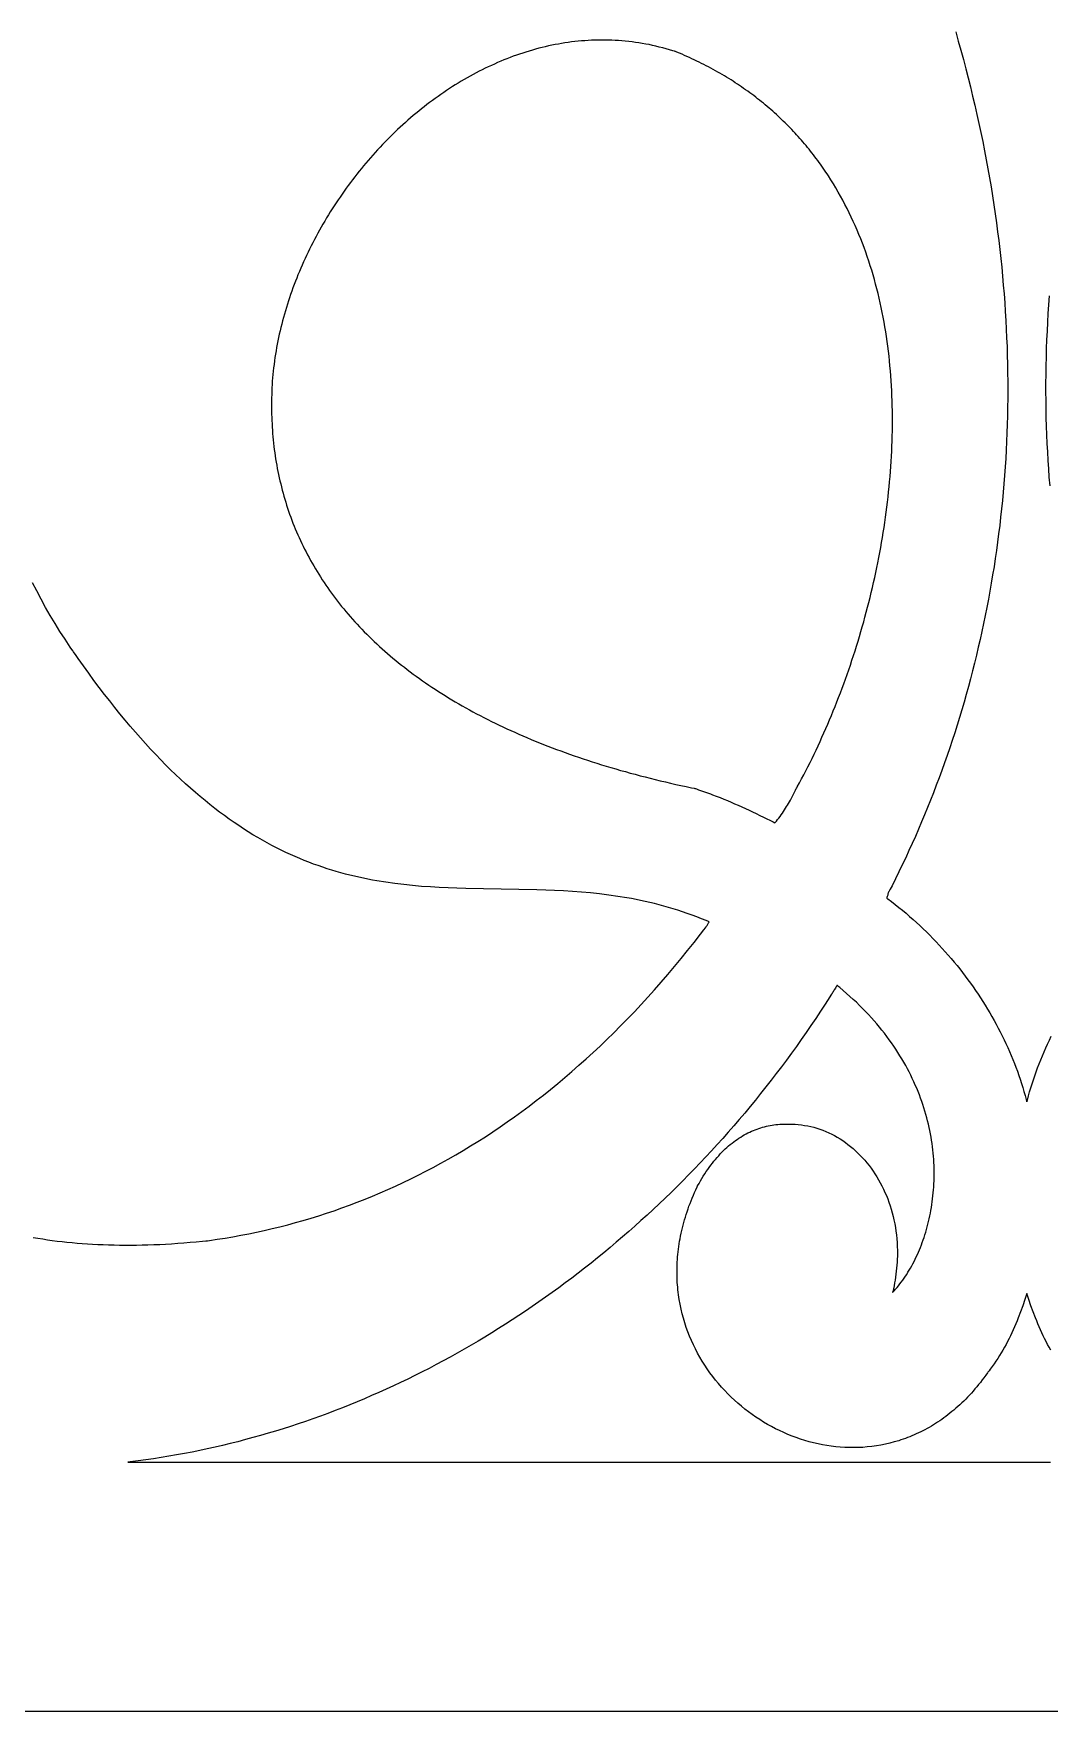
# Model space of a CAD drawing. Extents: x -53 to 64, y 95 to 135.
# Drawn here: x 2.4 to 14.95, y 95.46 to 116.19 of the extents above; entities that cross this region are included whole.
import ezdxf

# ---------------------------------------------------------------- set-up
doc = ezdxf.new("R2010")
doc.units = 0
doc.header["$MEASUREMENT"] = 0
doc.layers.add('LAYER_1', color=18, linetype='CONTINUOUS')

msp = doc.modelspace()

# ---------------------------------------------------------------- linework, layer by layer
at = {"layer": 'LAYER_1'}
msp.add_lwpolyline([(11.563, 106.439), (11.58, 106.459), (11.596, 106.479), (11.612, 106.499), (11.627, 106.519), (11.641, 106.539), (11.656, 106.559), (11.669, 106.579), (11.682, 106.6), (11.695, 106.62), (11.707, 106.64), (11.719, 106.66), (11.731, 106.68), (11.743, 106.7), (11.754, 106.721), (11.775, 106.761), (11.796, 106.802), (11.817, 106.842), (11.827, 106.863), (11.829, 106.868), (11.83, 106.869), (11.83, 106.87), (11.83, 106.87), (11.83, 106.87), (11.83, 106.87), (11.831, 106.871), (11.833, 106.874), (11.839, 106.886), (11.866, 106.934), (11.892, 106.984), (11.918, 107.033), (11.944, 107.083), (11.97, 107.133), (11.996, 107.184), (12.021, 107.235), (12.046, 107.287), (12.071, 107.339), (12.095, 107.391), (12.12, 107.444), (12.144, 107.497), (12.168, 107.55), (12.191, 107.604), (12.215, 107.658), (12.238, 107.712), (12.261, 107.767), (12.284, 107.822), (12.306, 107.878), (12.328, 107.933), (12.35, 107.989), (12.371, 108.046), (12.393, 108.102), (12.414, 108.159), (12.434, 108.216), (12.455, 108.274), (12.475, 108.331), (12.495, 108.389), (12.514, 108.448), (12.533, 108.506), (12.552, 108.565), (12.571, 108.624), (12.589, 108.683), (12.607, 108.742), (12.624, 108.802), (12.642, 108.862), (12.659, 108.922), (12.675, 108.982), (12.691, 109.042), (12.707, 109.103), (12.723, 109.163), (12.738, 109.224), (12.753, 109.285), (12.767, 109.347), (12.781, 109.408), (12.795, 109.469), (12.808, 109.531), (12.821, 109.593), (12.834, 109.654), (12.846, 109.716), (12.858, 109.778), (12.869, 109.841), (12.88, 109.903), (12.891, 109.965), (12.901, 110.027), (12.911, 110.09), (12.92, 110.152), (12.929, 110.215), (12.938, 110.278), (12.946, 110.34), (12.953, 110.403), (12.961, 110.466), (12.967, 110.528), (12.974, 110.591), (12.98, 110.654), (12.985, 110.717), (12.99, 110.78), (12.995, 110.842), (12.999, 110.905), (13.002, 110.968), (13.006, 111.031), (13.008, 111.093), (13.011, 111.156), (13.012, 111.218), (13.014, 111.281), (13.014, 111.343), (13.015, 111.406), (13.014, 111.468), (13.014, 111.53), (13.012, 111.592), (13.011, 111.654), (13.008, 111.716), (13.006, 111.778), (13.002, 111.84), (12.999, 111.901), (12.994, 111.963), (12.989, 112.024), (12.984, 112.085), (12.978, 112.146), (12.972, 112.207), (12.964, 112.267), (12.957, 112.328), (12.949, 112.388), (12.94, 112.448), (12.931, 112.508), (12.921, 112.568), (12.911, 112.627), (12.9, 112.687), (12.888, 112.746), (12.876, 112.805), (12.863, 112.863), (12.85, 112.922), (12.836, 112.98), (12.822, 113.038), (12.807, 113.095), (12.791, 113.153), (12.775, 113.21), (12.758, 113.267), (12.74, 113.323), (12.722, 113.379), (12.703, 113.435), (12.684, 113.491), (12.664, 113.546), (12.643, 113.601), (12.622, 113.656), (12.6, 113.71), (12.577, 113.764), (12.554, 113.818), (12.53, 113.871), (12.506, 113.924), (12.481, 113.976), (12.455, 114.029), (12.428, 114.08), (12.401, 114.132), (12.373, 114.183), (12.344, 114.233), (12.315, 114.284), (12.285, 114.333), (12.254, 114.383), (12.223, 114.432), (12.207, 114.456), (12.191, 114.48), (12.175, 114.504), (12.158, 114.528), (12.142, 114.552), (12.125, 114.576), (12.108, 114.6), (12.091, 114.623), (12.073, 114.647), (12.056, 114.67), (12.038, 114.693), (12.02, 114.716), (12.002, 114.739), (11.984, 114.762), (11.965, 114.784), (11.947, 114.807), (11.928, 114.83), (11.909, 114.852), (11.89, 114.874), (11.87, 114.896), (11.851, 114.918), (11.831, 114.94), (11.811, 114.962), (11.791, 114.983), (11.771, 115.005), (11.75, 115.026), (11.73, 115.047), (11.709, 115.068), (11.688, 115.089), (11.666, 115.11), (11.645, 115.131), (11.623, 115.151), (11.602, 115.171), (11.58, 115.192), (11.557, 115.212), (11.535, 115.232), (11.512, 115.252), (11.49, 115.271), (11.467, 115.291), (11.443, 115.31), (11.42, 115.33), (11.397, 115.349), (11.373, 115.368), (11.349, 115.386), (11.325, 115.405), (11.3, 115.424), (11.276, 115.442), (11.251, 115.46), (11.226, 115.478), (11.201, 115.496), (11.176, 115.514), (11.15, 115.532), (11.124, 115.549), (11.099, 115.567), (11.072, 115.584), (11.046, 115.601), (11.02, 115.618), (10.993, 115.635), (10.966, 115.651), (10.939, 115.668), (10.911, 115.684), (10.884, 115.7), (10.856, 115.716), (10.828, 115.732), (10.8, 115.747), (10.771, 115.763), (10.743, 115.778), (10.714, 115.793), (10.685, 115.808), (10.656, 115.823), (10.626, 115.837), (10.597, 115.852), (10.567, 115.866), (10.537, 115.88), (10.507, 115.894), (10.476, 115.908), (10.445, 115.921), (10.415, 115.935), (10.383, 115.948), (10.352, 115.961), (10.336, 115.968), (10.332, 115.969), (10.331, 115.97), (10.331, 115.97), (10.329, 115.97), (10.324, 115.972), (10.303, 115.979), (10.261, 115.991), (10.219, 116.003), (10.177, 116.015), (10.134, 116.025), (10.092, 116.035), (10.05, 116.045), (10.008, 116.054), (9.966, 116.062), (9.924, 116.069), (9.882, 116.076), (9.84, 116.082), (9.798, 116.088), (9.756, 116.093), (9.714, 116.097), (9.672, 116.101), (9.631, 116.104), (9.589, 116.107), (9.547, 116.109), (9.505, 116.11), (9.464, 116.111), (9.422, 116.111), (9.381, 116.111), (9.339, 116.11), (9.298, 116.108), (9.256, 116.106), (9.215, 116.103), (9.174, 116.1), (9.133, 116.096), (9.092, 116.092), (9.051, 116.087), (9.01, 116.082), (8.969, 116.076), (8.928, 116.069), (8.888, 116.062), (8.847, 116.054), (8.807, 116.046), (8.766, 116.038), (8.726, 116.029), (8.686, 116.019), (8.646, 116.009), (8.606, 115.998), (8.566, 115.987), (8.526, 115.975), (8.487, 115.963), (8.447, 115.95), (8.408, 115.937), (8.369, 115.924), (8.33, 115.91), (8.291, 115.895), (8.252, 115.88), (8.213, 115.865), (8.175, 115.849), (8.136, 115.832), (8.098, 115.815), (8.06, 115.798), (8.022, 115.78), (7.984, 115.762), (7.946, 115.744), (7.909, 115.725), (7.871, 115.705), (7.834, 115.685), (7.797, 115.665), (7.76, 115.644), (7.723, 115.623), (7.687, 115.601), (7.651, 115.58), (7.614, 115.557), (7.578, 115.535), (7.543, 115.511), (7.507, 115.488), (7.472, 115.464), (7.436, 115.44), (7.401, 115.415), (7.366, 115.39), (7.332, 115.365), (7.297, 115.339), (7.263, 115.313), (7.229, 115.287), (7.195, 115.26), (7.162, 115.233), (7.128, 115.205), (7.095, 115.177), (7.062, 115.149), (7.029, 115.121), (6.997, 115.092), (6.965, 115.063), (6.933, 115.033), (6.901, 115.004), (6.869, 114.974), (6.838, 114.943), (6.807, 114.913), (6.776, 114.882), (6.745, 114.851), (6.715, 114.819), (6.685, 114.787), (6.655, 114.755), (6.626, 114.723), (6.596, 114.69), (6.567, 114.657), (6.539, 114.624), (6.51, 114.591), (6.482, 114.557), (6.454, 114.523), (6.426, 114.489), (6.399, 114.455), (6.372, 114.42), (6.345, 114.385), (6.319, 114.35), (6.292, 114.315), (6.266, 114.279), (6.241, 114.244), (6.215, 114.208), (6.19, 114.171), (6.166, 114.135), (6.141, 114.098), (6.117, 114.062), (6.093, 114.025), (6.07, 113.988), (6.047, 113.95), (6.024, 113.913), (6.002, 113.875), (5.979, 113.837), (5.958, 113.799), (5.936, 113.761), (5.915, 113.723), (5.894, 113.684), (5.874, 113.645), (5.853, 113.607), (5.834, 113.568), (5.814, 113.528), (5.795, 113.489), (5.776, 113.45), (5.758, 113.41), (5.74, 113.371), (5.722, 113.331), (5.705, 113.291), (5.688, 113.251), (5.671, 113.211), (5.655, 113.171), (5.64, 113.131), (5.624, 113.09), (5.609, 113.05), (5.594, 113.009), (5.58, 112.969), (5.566, 112.928), (5.553, 112.887), (5.54, 112.847), (5.527, 112.806), (5.515, 112.765), (5.503, 112.724), (5.491, 112.683), (5.48, 112.642), (5.47, 112.6), (5.459, 112.559), (5.45, 112.518), (5.44, 112.477), (5.431, 112.435), (5.423, 112.394), (5.415, 112.353), (5.407, 112.311), (5.4, 112.27), (5.393, 112.229), (5.386, 112.187), (5.38, 112.146), (5.375, 112.104), (5.37, 112.063), (5.365, 112.022), (5.361, 111.98), (5.357, 111.939), (5.354, 111.898), (5.352, 111.857), (5.349, 111.815), (5.348, 111.774), (5.346, 111.733), (5.345, 111.692), (5.344, 111.652), (5.344, 111.611), (5.344, 111.57), (5.344, 111.53), (5.345, 111.489), (5.346, 111.449), (5.348, 111.409), (5.35, 111.369), (5.352, 111.329), (5.355, 111.289), (5.358, 111.249), (5.361, 111.209), (5.365, 111.17), (5.369, 111.13), (5.373, 111.091), (5.378, 111.052), (5.384, 111.013), (5.389, 110.973), (5.395, 110.935), (5.402, 110.896), (5.408, 110.857), (5.415, 110.818), (5.423, 110.78), (5.431, 110.742), (5.439, 110.703), (5.448, 110.665), (5.457, 110.627), (5.466, 110.589), (5.476, 110.551), (5.486, 110.514), (5.497, 110.476), (5.508, 110.439), (5.519, 110.401), (5.531, 110.364), (5.543, 110.327), (5.555, 110.29), (5.568, 110.253), (5.581, 110.217), (5.595, 110.18), (5.609, 110.144), (5.623, 110.107), (5.638, 110.071), (5.653, 110.035), (5.669, 109.999), (5.685, 109.964), (5.701, 109.928), (5.718, 109.892), (5.735, 109.857), (5.752, 109.822), (5.77, 109.787), (5.789, 109.752), (5.807, 109.717), (5.826, 109.682), (5.846, 109.648), (5.866, 109.613), (5.886, 109.579), (5.906, 109.545), (5.928, 109.511), (5.949, 109.477), (5.971, 109.443), (5.993, 109.41), (6.016, 109.376), (6.038, 109.343), (6.062, 109.31), (6.086, 109.277), (6.11, 109.244), (6.134, 109.211), (6.159, 109.179), (6.185, 109.147), (6.21, 109.114), (6.237, 109.082), (6.263, 109.05), (6.29, 109.019), (6.317, 108.987), (6.345, 108.956), (6.373, 108.924), (6.402, 108.893), (6.431, 108.862), (6.46, 108.831), (6.49, 108.801), (6.52, 108.77), (6.551, 108.74), (6.582, 108.71), (6.613, 108.68), (6.645, 108.65), (6.677, 108.62), (6.71, 108.591), (6.743, 108.562), (6.776, 108.532), (6.81, 108.503), (6.844, 108.475), (6.879, 108.446), (6.914, 108.418), (6.949, 108.389), (6.985, 108.361), (7.021, 108.333), (7.058, 108.305), (7.095, 108.278), (7.132, 108.25), (7.17, 108.223), (7.208, 108.196), (7.247, 108.169), (7.286, 108.142), (7.326, 108.116), (7.366, 108.09), (7.406, 108.063), (7.447, 108.037), (7.488, 108.012), (7.53, 107.986), (7.572, 107.961), (7.614, 107.935), (7.657, 107.91), (7.7, 107.885), (7.744, 107.861), (7.788, 107.836), (7.832, 107.812), (7.877, 107.788), (7.923, 107.764), (7.968, 107.74), (8.015, 107.717), (8.061, 107.693), (8.108, 107.67), (8.156, 107.647), (8.203, 107.625), (8.252, 107.602), (8.3, 107.58), (8.35, 107.558), (8.399, 107.536), (8.449, 107.514), (8.499, 107.492), (8.55, 107.471), (8.601, 107.45), (8.653, 107.429), (8.705, 107.408), (8.758, 107.388), (8.811, 107.367), (8.864, 107.347), (8.918, 107.328), (8.972, 107.308), (9.027, 107.288), (9.082, 107.269), (9.137, 107.25), (9.193, 107.231), (9.249, 107.213), (9.306, 107.194), (9.363, 107.176), (9.421, 107.158), (9.479, 107.14), (9.537, 107.123), (9.596, 107.106), (9.656, 107.088), (9.716, 107.072), (9.776, 107.055), (9.836, 107.039), (9.897, 107.022), (9.959, 107.006), (10.021, 106.991), (10.083, 106.975), (10.146, 106.96), (10.209, 106.945), (10.273, 106.93), (10.337, 106.915), (10.402, 106.901), (10.467, 106.887), (10.532, 106.873), (10.565, 106.866), (10.573, 106.864), (10.575, 106.864), (10.576, 106.864), (10.576, 106.864), (10.576, 106.864), (10.576, 106.864), (10.576, 106.864), (10.577, 106.863), (10.58, 106.862), (10.593, 106.858), (10.619, 106.849), (10.644, 106.84), (10.669, 106.831), (10.694, 106.823), (10.719, 106.814), (10.743, 106.805), (10.767, 106.796), (10.791, 106.787), (10.838, 106.769), (10.885, 106.751), (10.931, 106.732), (10.976, 106.714), (11.021, 106.695), (11.065, 106.676), (11.11, 106.656), (11.154, 106.636), (11.198, 106.616), (11.243, 106.596), (11.287, 106.575), (11.332, 106.554), (11.377, 106.532), (11.423, 106.509), (11.469, 106.487), (11.492, 106.475), (11.516, 106.463), (11.539, 106.451)], close=True, dxfattribs=at)
for points in [[(13.796, 116.211), (13.828, 116.097), (13.86, 115.984), (13.891, 115.87), (13.921, 115.757), (13.95, 115.644), (13.978, 115.531), (14.005, 115.418), (14.032, 115.305), (14.058, 115.193), (14.082, 115.08), (14.106, 114.968), (14.129, 114.856), (14.151, 114.744), (14.173, 114.632), (14.193, 114.52), (14.213, 114.409), (14.232, 114.297), (14.25, 114.186), (14.267, 114.075), (14.283, 113.964), (14.299, 113.853), (14.313, 113.743), (14.327, 113.633), (14.34, 113.522), (14.352, 113.412), (14.364, 113.303), (14.374, 113.193), (14.384, 113.084), (14.393, 112.974), (14.401, 112.865), (14.408, 112.757), (14.415, 112.648), (14.42, 112.54), (14.425, 112.432), (14.43, 112.324), (14.433, 112.216), (14.435, 112.108), (14.437, 112.001), (14.438, 111.894), (14.438, 111.787), (14.438, 111.681), (14.437, 111.574), (14.434, 111.468), (14.432, 111.362), (14.428, 111.257), (14.424, 111.151), (14.418, 111.046), (14.413, 110.942), (14.406, 110.837), (14.399, 110.733), (14.39, 110.629), (14.381, 110.525), (14.372, 110.421), (14.361, 110.318), (14.35, 110.215), (14.339, 110.112), (14.326, 110.01), (14.313, 109.908), (14.299, 109.806), (14.284, 109.705), (14.269, 109.603), (14.252, 109.503), (14.235, 109.402), (14.218, 109.302), (14.2, 109.202), (14.181, 109.102), (14.161, 109.003), (14.141, 108.904), (14.119, 108.805), (14.098, 108.706), (14.075, 108.608), (14.052, 108.511), (14.028, 108.413), (14.004, 108.316), (13.978, 108.219), (13.953, 108.123), (13.926, 108.027), (13.899, 107.931), (13.871, 107.836), (13.842, 107.741), (13.813, 107.646), (13.783, 107.552), (13.753, 107.458), (13.722, 107.365), (13.69, 107.272), (13.657, 107.179), (13.624, 107.086), (13.59, 106.994), (13.556, 106.903), (13.521, 106.811), (13.485, 106.721), (13.449, 106.63), (13.412, 106.54), (13.375, 106.45), (13.336, 106.361), (13.298, 106.272), (13.258, 106.184), (13.218, 106.096), (13.178, 106.008), (13.136, 105.921), (13.094, 105.834), (13.052, 105.748), (13.009, 105.662), (12.987, 105.619), (12.986, 105.616), (12.985, 105.615), (12.985, 105.614), (12.985, 105.614), (12.985, 105.614), (12.985, 105.614), (12.984, 105.613), (12.98, 105.608), (12.977, 105.602), (12.974, 105.597), (12.971, 105.593), (12.968, 105.589), (12.965, 105.582), (12.962, 105.576), (12.961, 105.571), (12.959, 105.562), (12.958, 105.557), (12.957, 105.552), (12.956, 105.546), (12.954, 105.539), (12.953, 105.536), (12.951, 105.531), (12.949, 105.526), (12.947, 105.521), (12.944, 105.516), (12.943, 105.514), (12.943, 105.514), (12.943, 105.514), (12.943, 105.513), (12.944, 105.513), (12.947, 105.511), (12.959, 105.502), (13.004, 105.467), (13.05, 105.431), (13.095, 105.395), (13.139, 105.359), (13.183, 105.322), (13.226, 105.284), (13.269, 105.246), (13.311, 105.208), (13.353, 105.17), (13.394, 105.131), (13.435, 105.091), (13.475, 105.051), (13.514, 105.011), (13.553, 104.971), (13.592, 104.93), (13.63, 104.889), (13.667, 104.847), (13.704, 104.805), (13.741, 104.763), (13.776, 104.72), (13.812, 104.677), (13.846, 104.634), (13.88, 104.59), (13.914, 104.546), (13.947, 104.502), (13.979, 104.458), (14.011, 104.413), (14.042, 104.368), (14.073, 104.323), (14.103, 104.277), (14.132, 104.231), (14.161, 104.185), (14.189, 104.139), (14.217, 104.092), (14.244, 104.045), (14.271, 103.998), (14.296, 103.951), (14.322, 103.904), (14.346, 103.856), (14.37, 103.808), (14.394, 103.76), (14.416, 103.712), (14.439, 103.663), (14.46, 103.615), (14.481, 103.566), (14.501, 103.517), (14.521, 103.468), (14.54, 103.419), (14.558, 103.37), (14.575, 103.32), (14.592, 103.271), (14.609, 103.221), (14.624, 103.171), (14.639, 103.121), (14.654, 103.071), (14.667, 103.021), (14.674, 102.996), (14.674, 102.994), (14.675, 102.994), (14.675, 102.993), (14.675, 102.993), (14.676, 102.997), (14.677, 103.003), (14.681, 103.015), (14.694, 103.066), (14.708, 103.116), (14.723, 103.165), (14.739, 103.215), (14.755, 103.265), (14.772, 103.315), (14.789, 103.364), (14.808, 103.414), (14.827, 103.463), (14.846, 103.512), (14.866, 103.561), (14.887, 103.609), (14.908, 103.658), (14.93, 103.707), (14.953, 103.755), (14.976, 103.803)], [(14.961, 110.605), (14.952, 110.709), (14.945, 110.814), (14.938, 110.918), (14.932, 111.023), (14.927, 111.128), (14.922, 111.233), (14.918, 111.339), (14.915, 111.445), (14.913, 111.551), (14.912, 111.657), (14.911, 111.764), (14.911, 111.87), (14.912, 111.977), (14.914, 112.084), (14.916, 112.192), (14.919, 112.3), (14.923, 112.407), (14.928, 112.516), (14.933, 112.624), (14.94, 112.732), (14.947, 112.841), (14.955, 112.95)], [(2.401, 101.317), (2.458, 101.307), (2.517, 101.298), (2.576, 101.289), (2.635, 101.281), (2.695, 101.273), (2.756, 101.266), (2.817, 101.259), (2.88, 101.253), (2.942, 101.247), (3.006, 101.242), (3.07, 101.238), (3.134, 101.234), (3.2, 101.231), (3.266, 101.228), (3.332, 101.226), (3.4, 101.224), (3.468, 101.223), (3.537, 101.222), (3.606, 101.223), (3.676, 101.223), (3.747, 101.224), (3.818, 101.226), (3.89, 101.229), (3.963, 101.232), (4.036, 101.236), (4.11, 101.24), (4.185, 101.245), (4.261, 101.25), (4.337, 101.257), (4.414, 101.264), (4.492, 101.271), (4.531, 101.275), (4.541, 101.276), (4.543, 101.276), (4.544, 101.276), (4.544, 101.276), (4.546, 101.277), (4.552, 101.277), (4.576, 101.281), (4.674, 101.295), (4.771, 101.31), (4.868, 101.326), (4.965, 101.344), (5.062, 101.362), (5.158, 101.382), (5.255, 101.403), (5.351, 101.426), (5.448, 101.449), (5.544, 101.474), (5.64, 101.5), (5.736, 101.527), (5.832, 101.556), (5.928, 101.585), (6.024, 101.616), (6.119, 101.648), (6.214, 101.682), (6.309, 101.716), (6.404, 101.752), (6.499, 101.79), (6.593, 101.828), (6.688, 101.868), (6.782, 101.909), (6.876, 101.951), (6.97, 101.995), (7.063, 102.04), (7.157, 102.086), (7.25, 102.134), (7.342, 102.182), (7.435, 102.233), (7.527, 102.284), (7.62, 102.337), (7.711, 102.391), (7.803, 102.447), (7.894, 102.503), (7.986, 102.562), (8.076, 102.621), (8.167, 102.682), (8.257, 102.745), (8.347, 102.808), (8.437, 102.873), (8.526, 102.94), (8.615, 103.008), (8.704, 103.077), (8.792, 103.147), (8.88, 103.219), (8.968, 103.293), (9.055, 103.368), (9.142, 103.444), (9.229, 103.522), (9.316, 103.601), (9.402, 103.681), (9.487, 103.763), (9.572, 103.847), (9.657, 103.932), (9.742, 104.018), (9.826, 104.106), (9.91, 104.195), (9.993, 104.286), (10.076, 104.378), (10.159, 104.472), (10.241, 104.567), (10.322, 104.664), (10.404, 104.762), (10.484, 104.862), (10.565, 104.963), (10.645, 105.066), (10.685, 105.118), (10.704, 105.144), (10.714, 105.157), (10.717, 105.16), (10.718, 105.162), (10.719, 105.163), (10.719, 105.163), (10.719, 105.163), (10.719, 105.163), (10.719, 105.164), (10.72, 105.166), (10.722, 105.168), (10.724, 105.171), (10.728, 105.179), (10.734, 105.188), (10.739, 105.198), (10.744, 105.206), (10.746, 105.209), (10.748, 105.212), (10.749, 105.215), (10.75, 105.216), (10.75, 105.216), (10.75, 105.216), (10.75, 105.216), (10.75, 105.216), (10.75, 105.216), (10.748, 105.217), (10.744, 105.219), (10.715, 105.231), (10.656, 105.255), (10.597, 105.278), (10.539, 105.299), (10.48, 105.32), (10.422, 105.34), (10.364, 105.359), (10.306, 105.377), (10.248, 105.394), (10.191, 105.411), (10.133, 105.426), (10.076, 105.441), (10.019, 105.455), (9.961, 105.468), (9.904, 105.48), (9.848, 105.492), (9.791, 105.503), (9.734, 105.513), (9.621, 105.531), (9.509, 105.548), (9.397, 105.561), (9.285, 105.573), (9.174, 105.583), (9.062, 105.592), (8.952, 105.598), (8.841, 105.604), (8.731, 105.608), (8.621, 105.612), (8.401, 105.617), (7.963, 105.623), (7.744, 105.627), (7.635, 105.631), (7.526, 105.635), (7.416, 105.64), (7.307, 105.647), (7.197, 105.655), (7.087, 105.664), (6.977, 105.676), (6.867, 105.689), (6.757, 105.705), (6.646, 105.723), (6.591, 105.733), (6.535, 105.743), (6.48, 105.755), (6.424, 105.767), (6.368, 105.779), (6.312, 105.793), (6.256, 105.807), (6.2, 105.822), (6.144, 105.838), (6.088, 105.855), (6.032, 105.873), (5.976, 105.891), (5.919, 105.911), (5.862, 105.931), (5.806, 105.953), (5.749, 105.975), (5.692, 105.998), (5.635, 106.023), (5.578, 106.048), (5.52, 106.075), (5.463, 106.102), (5.405, 106.131), (5.348, 106.161), (5.29, 106.192), (5.232, 106.224), (5.174, 106.258), (5.115, 106.293), (5.057, 106.329), (4.998, 106.366), (4.939, 106.405), (4.881, 106.445), (4.821, 106.486), (4.762, 106.529), (4.703, 106.573), (4.643, 106.618), (4.583, 106.665), (4.523, 106.714), (4.463, 106.764), (4.403, 106.815), (4.342, 106.868), (4.281, 106.923), (4.221, 106.979), (4.159, 107.037), (4.098, 107.096), (4.036, 107.157), (3.975, 107.22), (3.913, 107.284), (3.85, 107.35), (3.788, 107.418), (3.725, 107.488), (3.663, 107.559), (3.599, 107.633), (3.536, 107.708), (3.472, 107.785), (3.409, 107.864), (3.345, 107.945), (3.28, 108.027), (3.216, 108.112), (3.151, 108.199), (3.086, 108.288), (3.021, 108.378), (2.955, 108.471), (2.922, 108.518), (2.906, 108.542), (2.897, 108.554), (2.893, 108.56), (2.891, 108.563), (2.858, 108.611), (2.794, 108.708), (2.731, 108.805), (2.67, 108.904), (2.611, 109.003), (2.553, 109.102), (2.497, 109.203), (2.443, 109.304), (2.391, 109.406)], [(14.97, 99.926), (14.95, 99.961), (14.931, 99.996), (14.912, 100.031), (14.894, 100.067), (14.876, 100.103), (14.859, 100.139), (14.843, 100.175), (14.827, 100.212), (14.811, 100.249), (14.796, 100.286), (14.781, 100.323), (14.752, 100.398), (14.725, 100.473), (14.7, 100.549), (14.675, 100.626), (14.65, 100.549), (14.624, 100.473), (14.597, 100.398), (14.568, 100.323), (14.554, 100.286), (14.538, 100.249), (14.523, 100.212), (14.507, 100.175), (14.49, 100.139), (14.473, 100.103), (14.455, 100.067), (14.437, 100.031), (14.418, 99.996), (14.399, 99.961), (14.379, 99.926), (14.359, 99.891), (14.337, 99.857), (14.316, 99.822), (14.293, 99.788), (14.27, 99.755), (14.246, 99.721), (14.221, 99.688), (14.208, 99.671), (14.202, 99.663), (14.199, 99.659), (14.197, 99.657), (14.197, 99.657), (14.197, 99.657), (14.197, 99.656), (14.196, 99.655), (14.193, 99.651), (14.188, 99.644), (14.167, 99.614), (14.145, 99.584), (14.123, 99.556), (14.102, 99.527), (14.079, 99.499), (14.057, 99.472), (14.034, 99.445), (14.012, 99.419), (13.989, 99.393), (13.966, 99.368), (13.942, 99.344), (13.919, 99.319), (13.895, 99.296), (13.871, 99.273), (13.847, 99.25), (13.823, 99.228), (13.798, 99.206), (13.774, 99.185), (13.749, 99.165), (13.724, 99.145), (13.699, 99.125), (13.674, 99.106), (13.649, 99.087), (13.624, 99.069), (13.598, 99.052), (13.572, 99.034), (13.547, 99.018), (13.521, 99.002), (13.495, 98.986), (13.468, 98.971), (13.442, 98.956), (13.416, 98.942), (13.389, 98.928), (13.363, 98.914), (13.336, 98.902), (13.309, 98.889), (13.282, 98.877), (13.255, 98.866), (13.228, 98.855), (13.201, 98.844), (13.174, 98.834), (13.147, 98.824), (13.12, 98.815), (13.092, 98.806), (13.037, 98.79), (12.982, 98.775), (12.927, 98.763), (12.871, 98.752), (12.816, 98.742), (12.76, 98.735), (12.704, 98.729), (12.648, 98.724), (12.592, 98.721), (12.537, 98.72), (12.481, 98.721), (12.425, 98.723), (12.37, 98.726), (12.314, 98.731), (12.259, 98.738), (12.204, 98.746), (12.149, 98.756), (12.095, 98.767), (12.041, 98.78), (11.987, 98.793), (11.933, 98.809), (11.88, 98.826), (11.827, 98.844), (11.775, 98.863), (11.723, 98.884), (11.672, 98.906), (11.621, 98.93), (11.57, 98.954), (11.521, 98.981), (11.472, 99.008), (11.423, 99.036), (11.376, 99.066), (11.328, 99.097), (11.282, 99.129), (11.237, 99.162), (11.192, 99.197), (11.148, 99.232), (11.105, 99.269), (11.063, 99.306), (11.021, 99.345), (10.981, 99.385), (10.942, 99.426), (10.903, 99.468), (10.866, 99.511), (10.83, 99.555), (10.794, 99.599), (10.76, 99.645), (10.727, 99.692), (10.696, 99.739), (10.665, 99.788), (10.636, 99.837), (10.608, 99.888), (10.581, 99.939), (10.556, 99.99), (10.531, 100.043), (10.509, 100.097), (10.488, 100.151), (10.468, 100.206), (10.449, 100.261), (10.432, 100.318), (10.417, 100.375), (10.403, 100.433), (10.391, 100.491), (10.381, 100.55), (10.372, 100.61), (10.368, 100.64), (10.364, 100.67), (10.362, 100.701), (10.359, 100.731), (10.357, 100.762), (10.355, 100.793), (10.354, 100.824), (10.353, 100.855), (10.353, 100.886), (10.353, 100.917), (10.354, 100.949), (10.355, 100.98), (10.356, 101.012), (10.358, 101.044), (10.36, 101.076), (10.363, 101.108), (10.367, 101.14), (10.371, 101.172), (10.375, 101.205), (10.38, 101.237), (10.385, 101.27), (10.391, 101.302), (10.397, 101.335), (10.404, 101.368), (10.412, 101.401), (10.419, 101.434), (10.428, 101.468), (10.437, 101.501), (10.446, 101.534), (10.456, 101.568), (10.467, 101.601), (10.478, 101.635), (10.489, 101.669), (10.501, 101.702), (10.514, 101.736), (10.527, 101.77), (10.541, 101.804), (10.555, 101.838), (10.57, 101.872), (10.585, 101.907), (10.601, 101.941), (10.603, 101.945), (10.604, 101.946), (10.604, 101.947), (10.604, 101.947), (10.605, 101.949), (10.608, 101.953), (10.625, 101.984), (10.642, 102.015), (10.66, 102.045), (10.678, 102.074), (10.696, 102.102), (10.715, 102.13), (10.733, 102.157), (10.752, 102.183), (10.771, 102.209), (10.79, 102.234), (10.809, 102.258), (10.829, 102.282), (10.848, 102.305), (10.868, 102.327), (10.888, 102.349), (10.908, 102.37), (10.929, 102.39), (10.949, 102.41), (10.97, 102.429), (10.99, 102.447), (11.011, 102.465), (11.033, 102.482), (11.054, 102.498), (11.075, 102.514), (11.097, 102.529), (11.118, 102.544), (11.14, 102.558), (11.162, 102.571), (11.184, 102.584), (11.206, 102.596), (11.229, 102.608), (11.251, 102.619), (11.273, 102.629), (11.296, 102.639), (11.319, 102.648), (11.342, 102.657), (11.365, 102.665), (11.388, 102.672), (11.411, 102.679), (11.434, 102.685), (11.457, 102.691), (11.48, 102.696), (11.504, 102.701), (11.527, 102.705), (11.551, 102.708), (11.575, 102.711), (11.598, 102.714), (11.622, 102.716), (11.646, 102.717), (11.67, 102.718), (11.694, 102.718), (11.718, 102.718), (11.742, 102.717), (11.754, 102.716), (11.757, 102.716), (11.759, 102.716), (11.761, 102.716), (11.771, 102.716), (11.811, 102.715), (11.851, 102.712), (11.89, 102.708), (11.929, 102.702), (11.968, 102.696), (12.007, 102.687), (12.045, 102.678), (12.082, 102.667), (12.119, 102.655), (12.156, 102.641), (12.193, 102.627), (12.229, 102.611), (12.264, 102.593), (12.299, 102.575), (12.333, 102.556), (12.367, 102.535), (12.401, 102.513), (12.433, 102.49), (12.465, 102.467), (12.497, 102.442), (12.528, 102.415), (12.558, 102.388), (12.588, 102.36), (12.617, 102.331), (12.645, 102.301), (12.672, 102.27), (12.699, 102.239), (12.725, 102.206), (12.75, 102.172), (12.775, 102.138), (12.798, 102.103), (12.821, 102.066), (12.843, 102.03), (12.864, 101.992), (12.884, 101.953), (12.903, 101.914), (12.922, 101.874), (12.939, 101.834), (12.956, 101.793), (12.971, 101.751), (12.986, 101.708), (12.999, 101.665), (13.012, 101.622), (13.023, 101.577), (13.033, 101.533), (13.042, 101.487), (13.051, 101.442), (13.058, 101.395), (13.063, 101.349), (13.068, 101.301), (13.072, 101.254), (13.074, 101.206), (13.075, 101.157), (13.075, 101.133), (13.075, 101.13), (13.075, 101.129), (13.075, 101.129), (13.075, 101.129), (13.075, 101.128), (13.075, 101.125), (13.075, 101.087), (13.073, 101.049), (13.071, 101.011), (13.069, 100.974), (13.066, 100.937), (13.062, 100.9), (13.057, 100.863), (13.052, 100.827), (13.046, 100.791), (13.04, 100.755), (13.034, 100.719), (13.027, 100.684), (13.019, 100.649), (13.017, 100.641), (13.017, 100.638), (13.016, 100.637), (13.016, 100.637), (13.016, 100.637), (13.017, 100.638), (13.036, 100.658), (13.054, 100.678), (13.072, 100.699), (13.09, 100.721), (13.107, 100.743), (13.124, 100.766), (13.141, 100.789), (13.158, 100.813), (13.174, 100.837), (13.191, 100.861), (13.206, 100.887), (13.222, 100.912), (13.237, 100.938), (13.252, 100.965), (13.267, 100.992), (13.281, 101.02), (13.295, 101.048), (13.309, 101.076), (13.322, 101.105), (13.335, 101.134), (13.348, 101.164), (13.36, 101.194), (13.372, 101.224), (13.383, 101.255), (13.395, 101.286), (13.405, 101.318), (13.416, 101.35), (13.426, 101.382), (13.435, 101.414), (13.444, 101.447), (13.453, 101.481), (13.461, 101.514), (13.469, 101.548), (13.476, 101.583), (13.483, 101.617), (13.49, 101.652), (13.496, 101.687), (13.501, 101.723), (13.506, 101.758), (13.511, 101.794), (13.515, 101.83), (13.519, 101.867), (13.522, 101.904), (13.524, 101.94), (13.527, 101.978), (13.528, 102.015), (13.529, 102.053), (13.53, 102.09), (13.529, 102.128), (13.529, 102.167), (13.528, 102.205), (13.526, 102.243), (13.524, 102.282), (13.521, 102.321), (13.517, 102.36), (13.513, 102.399), (13.509, 102.438), (13.503, 102.478), (13.497, 102.517), (13.491, 102.557), (13.484, 102.597), (13.476, 102.637), (13.468, 102.677), (13.459, 102.717), (13.449, 102.757), (13.438, 102.797), (13.427, 102.837), (13.416, 102.877), (13.403, 102.918), (13.39, 102.958), (13.377, 102.998), (13.362, 103.039), (13.347, 103.079), (13.331, 103.119), (13.314, 103.16), (13.297, 103.2), (13.279, 103.241), (13.26, 103.281), (13.241, 103.321), (13.22, 103.362), (13.199, 103.402), (13.178, 103.442), (13.155, 103.482), (13.132, 103.522), (13.107, 103.562), (13.082, 103.602), (13.057, 103.642), (13.03, 103.681), (13.003, 103.721), (12.975, 103.76), (12.946, 103.8), (12.916, 103.839), (12.885, 103.878), (12.853, 103.917), (12.821, 103.955), (12.788, 103.994), (12.754, 104.032), (12.719, 104.071), (12.683, 104.109), (12.646, 104.146), (12.608, 104.184), (12.57, 104.222), (12.53, 104.259), (12.49, 104.296), (12.448, 104.332), (12.406, 104.369), (12.363, 104.405), (12.341, 104.423), (12.335, 104.428), (12.333, 104.43), (12.331, 104.431), (12.331, 104.432), (12.33, 104.432), (12.33, 104.432), (12.33, 104.432), (12.33, 104.431), (12.329, 104.43), (12.328, 104.428), (12.326, 104.425), (12.324, 104.421), (12.322, 104.418), (12.319, 104.413), (12.316, 104.409), (12.31, 104.398), (12.296, 104.376), (12.289, 104.365), (12.283, 104.355), (12.277, 104.345), (12.275, 104.341), (12.272, 104.338), (12.271, 104.335), (12.269, 104.333), (12.268, 104.331), (12.268, 104.33), (12.268, 104.33), (12.268, 104.33), (12.268, 104.33), (12.268, 104.33), (12.267, 104.33), (12.265, 104.327), (12.262, 104.321), (12.255, 104.31), (12.241, 104.288), (12.183, 104.199), (12.126, 104.111), (12.067, 104.023), (12.008, 103.936), (11.948, 103.849), (11.888, 103.763), (11.828, 103.678), (11.766, 103.593), (11.704, 103.509), (11.642, 103.425), (11.579, 103.342), (11.515, 103.259), (11.451, 103.177), (11.386, 103.095), (11.321, 103.014), (11.255, 102.934), (11.189, 102.854), (11.122, 102.775), (11.055, 102.697), (10.987, 102.619), (10.918, 102.541), (10.849, 102.465), (10.78, 102.389), (10.71, 102.313), (10.639, 102.238), (10.568, 102.164), (10.497, 102.09), (10.425, 102.018), (10.353, 101.945), (10.28, 101.873), (10.206, 101.802), (10.133, 101.732), (10.058, 101.662), (9.984, 101.593), (9.908, 101.525), (9.833, 101.457), (9.757, 101.39), (9.68, 101.323), (9.603, 101.257), (9.526, 101.192), (9.448, 101.128), (9.37, 101.064), (9.291, 101.001), (9.212, 100.938), (9.133, 100.877), (9.053, 100.816), (8.972, 100.755), (8.892, 100.696), (8.811, 100.637), (8.729, 100.579), (8.647, 100.521), (8.565, 100.464), (8.483, 100.408), (8.4, 100.353), (8.316, 100.298), (8.233, 100.244), (8.149, 100.191), (8.064, 100.139), (7.98, 100.087), (7.895, 100.036), (7.809, 99.986), (7.724, 99.936), (7.638, 99.888), (7.551, 99.84), (7.465, 99.792), (7.378, 99.746), (7.29, 99.7), (7.203, 99.655), (7.115, 99.611), (7.027, 99.568), (6.938, 99.525), (6.849, 99.484), (6.76, 99.443), (6.671, 99.403), (6.581, 99.363), (6.492, 99.325), (6.401, 99.287), (6.311, 99.25), (6.221, 99.214), (6.13, 99.178), (6.039, 99.144), (5.947, 99.11), (5.856, 99.077), (5.764, 99.045), (5.672, 99.014), (5.58, 98.983), (5.487, 98.954), (5.394, 98.925), (5.301, 98.897), (5.208, 98.87), (5.115, 98.844), (5.022, 98.819), (4.928, 98.794), (4.834, 98.77), (4.74, 98.748), (4.646, 98.726), (4.551, 98.705), (4.457, 98.685), (4.362, 98.665), (4.267, 98.647), (4.172, 98.63), (4.077, 98.613), (3.982, 98.597), (3.886, 98.582), (3.791, 98.569), (3.695, 98.556), (3.599, 98.543), (3.575, 98.541), (3.569, 98.54), (3.569, 98.54), (3.569, 98.54), (3.57, 98.54), (3.573, 98.54), (3.577, 98.54), (3.582, 98.54), (3.589, 98.54), (3.598, 98.54), (3.607, 98.54), (3.618, 98.54), (3.63, 98.54), (3.644, 98.54), (3.658, 98.54), (3.674, 98.54), (3.692, 98.54), (3.71, 98.54), (3.73, 98.54), (3.751, 98.54), (3.774, 98.54), (3.797, 98.54), (3.822, 98.54), (3.848, 98.54), (3.875, 98.54), (3.903, 98.54), (3.932, 98.54), (3.963, 98.54), (3.994, 98.54), (4.027, 98.54), (4.061, 98.54), (4.095, 98.54), (4.131, 98.54), (4.168, 98.54), (4.206, 98.54), (4.245, 98.54), (4.285, 98.54), (4.326, 98.54), (4.368, 98.54), (4.411, 98.54), (4.454, 98.54), (4.499, 98.54), (4.545, 98.54), (4.591, 98.54), (4.639, 98.54), (4.687, 98.54), (4.737, 98.54), (4.787, 98.54), (4.838, 98.54), (4.889, 98.54), (4.942, 98.54), (4.995, 98.54), (5.049, 98.54), (5.104, 98.54), (5.16, 98.54), (5.217, 98.54), (5.274, 98.54), (5.332, 98.54), (5.39, 98.54), (5.45, 98.54), (5.51, 98.54), (5.571, 98.54), (5.632, 98.54), (5.694, 98.54), (5.757, 98.54), (5.82, 98.54), (5.884, 98.54), (5.948, 98.54), (6.013, 98.54), (6.079, 98.54), (6.145, 98.54), (6.211, 98.54), (6.279, 98.54), (6.346, 98.54), (6.415, 98.54), (6.483, 98.54), (6.552, 98.54), (6.622, 98.54), (6.692, 98.54), (6.834, 98.54), (6.977, 98.54), (7.121, 98.54), (7.267, 98.54), (7.414, 98.54), (7.563, 98.54), (7.712, 98.54), (7.863, 98.54), (8.014, 98.54), (8.166, 98.54), (8.319, 98.54), (8.472, 98.54), (8.78, 98.54), (9.089, 98.54), (9.398, 98.54), (9.707, 98.54), (9.86, 98.54), (10.013, 98.54), (10.166, 98.54), (10.317, 98.54), (10.468, 98.54), (10.618, 98.54), (10.767, 98.54), (10.915, 98.54), (11.061, 98.54), (11.206, 98.54), (11.35, 98.54), (11.492, 98.54), (11.633, 98.54), (11.702, 98.54), (11.771, 98.54), (11.84, 98.54), (11.908, 98.54), (11.976, 98.54), (12.043, 98.54), (12.109, 98.54), (12.175, 98.54), (12.241, 98.54), (12.306, 98.54), (12.37, 98.54), (12.434, 98.54), (12.497, 98.54), (12.56, 98.54), (12.622, 98.54), (12.683, 98.54), (12.743, 98.54), (12.803, 98.54), (12.863, 98.54), (12.921, 98.54), (12.979, 98.54), (13.036, 98.54), (13.092, 98.54), (13.148, 98.54), (13.203, 98.54), (13.257, 98.54), (13.31, 98.54), (13.363, 98.54), (13.414, 98.54), (13.465, 98.54), (13.515, 98.54), (13.564, 98.54), (13.612, 98.54), (13.66, 98.54), (13.706, 98.54), (13.752, 98.54), (13.796, 98.54), (13.84, 98.54), (13.883, 98.54), (13.924, 98.54), (13.965, 98.54), (14.005, 98.54), (14.044, 98.54), (14.082, 98.54), (14.118, 98.54), (14.154, 98.54), (14.189, 98.54), (14.222, 98.54), (14.255, 98.54), (14.286, 98.54), (14.316, 98.54), (14.345, 98.54), (14.373, 98.54), (14.4, 98.54), (14.426, 98.54), (14.45, 98.54), (14.474, 98.54), (14.496, 98.54), (14.517, 98.54), (14.536, 98.54), (14.555, 98.54), (14.572, 98.54), (14.588, 98.54), (14.602, 98.54), (14.616, 98.54), (14.628, 98.54), (14.638, 98.54), (14.648, 98.54), (14.656, 98.54), (14.662, 98.54), (14.667, 98.54), (14.671, 98.54), (14.674, 98.54), (14.675, 98.54), (14.675, 98.54), (14.677, 98.54), (14.68, 98.54), (14.685, 98.54), (14.691, 98.54), (14.698, 98.54), (14.707, 98.54), (14.717, 98.54), (14.729, 98.54), (14.741, 98.54), (14.755, 98.54), (14.771, 98.54), (14.787, 98.54), (14.805, 98.54), (14.824, 98.54), (14.845, 98.54), (14.866, 98.54), (14.889, 98.54), (14.913, 98.54), (14.938, 98.54), (14.965, 98.54)], [(27.931, 95.461), (26.944, 95.461), (25.954, 95.461), (24.961, 95.461), (22.968, 95.461), (20.968, 95.461), (16.957, 95.461), (14.952, 95.461), (12.953, 95.461), (10.961, 95.461), (9.969, 95.461), (8.98, 95.461), (7.994, 95.461), (7.012, 95.461), (6.034, 95.461), (5.061, 95.461), (4.093, 95.461), (3.13, 95.461), (2.173, 95.461)]]:
    msp.add_lwpolyline(points, dxfattribs=at)

doc.saveas('drawing.dxf')
